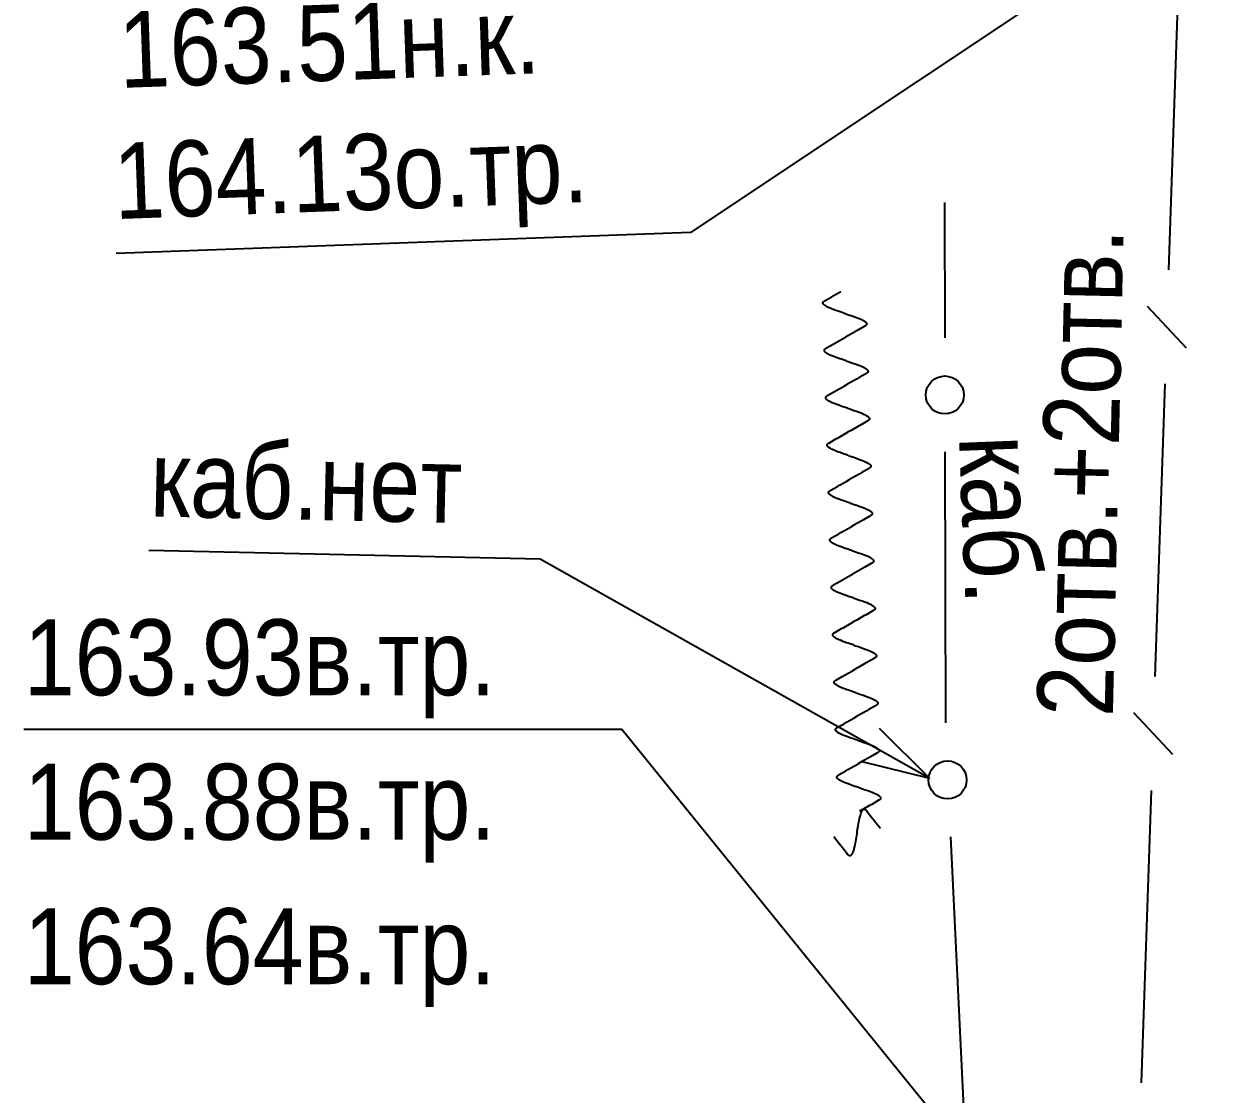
# Model space of a CAD drawing. Header units: metres. Extents: x -3947 to -3704, y 4976 to 6609.
# Drawn here: x -3873.02 to -3857.4, y 5692.98 to 5707.06 of the extents above; entities that cross this region are included whole.
import ezdxf
from ezdxf.enums import TextEntityAlignment as Align

# ---------------------------------------------------------------- set-up
doc = ezdxf.new("R2010")
doc.units = ezdxf.units.M
doc.header["$MEASUREMENT"] = 0
for name, color, linetype, lineweight in [('Кабели', 7, 'Continuous', 25), ('Кабель защиты', 7, 'Continuous', 25), ('Кабель связи', 7, 'Continuous', 25), ('Подземные коммуникации', 7, 'Continuous', 25), ('Теплосеть', 7, 'Continuous', 25)]:
    doc.layers.add(name, color=color, linetype=linetype, lineweight=lineweight)
doc.styles.add('Style-RUSSIAN_1251', font='RUSSIAN_1251.shx')

msp = doc.modelspace()

# ---------------------------------------------------------------- linework, layer by layer
at = {"layer": 'Кабели', "linetype": 'Continuous'}
for p, q in [((-3860.906, 5704.707), (-3860.902, 5702.925)), ((-3860.898, 5701.425), (-3860.89, 5697.86)), ((-3860.827, 5696.362), (-3860.653, 5692.802))]:
    msp.add_line(p, q, dxfattribs=at)
for centre in [(-3860.9, 5702.175), (-3860.864, 5697.111)]:
    msp.add_circle(centre, 0.25, dxfattribs=at)
at = {"layer": 'Кабель защиты', "linetype": 'Continuous', "flags": 128}
for points in [[(-3862.216, 5703.247), (-3862.23, 5703.252), (-3862.279, 5703.268), (-3862.301, 5703.276), (-3862.333, 5703.287), (-3862.369, 5703.3), (-3862.393, 5703.31), (-3862.417, 5703.319), (-3862.434, 5703.327), (-3862.451, 5703.335), (-3862.461, 5703.341), (-3862.469, 5703.346), (-3862.477, 5703.351), (-3862.48, 5703.353), (-3862.483, 5703.355), (-3862.488, 5703.359), (-3862.491, 5703.362), (-3862.493, 5703.364), (-3862.496, 5703.367), (-3862.498, 5703.369), (-3862.5, 5703.373), (-3862.501, 5703.375), (-3862.502, 5703.376), (-3862.502, 5703.378), (-3862.503, 5703.379), (-3862.503, 5703.381), (-3862.504, 5703.383), (-3862.504, 5703.385), (-3862.504, 5703.387), (-3862.504, 5703.387), (-3862.504, 5703.389), (-3862.503, 5703.39), (-3862.503, 5703.391), (-3862.503, 5703.392), (-3862.502, 5703.393), (-3862.502, 5703.395), (-3862.501, 5703.397), (-3862.5, 5703.398), (-3862.499, 5703.399), (-3862.498, 5703.4), (-3862.497, 5703.402), (-3862.496, 5703.403), (-3862.495, 5703.404), (-3862.492, 5703.406), (-3862.491, 5703.407), (-3862.488, 5703.41), (-3862.484, 5703.412), (-3862.48, 5703.414), (-3862.473, 5703.419), (-3862.387, 5703.468), (-3862.358, 5703.484), (-3862.267, 5703.536)], [(-3862.216, 5703.247), (-3862.201, 5703.243), (-3862.153, 5703.226), (-3862.131, 5703.219), (-3862.099, 5703.208), (-3862.063, 5703.195), (-3862.039, 5703.185), (-3862.015, 5703.176), (-3861.998, 5703.168), (-3861.981, 5703.159), (-3861.971, 5703.154), (-3861.962, 5703.149), (-3861.955, 5703.144), (-3861.952, 5703.142), (-3861.949, 5703.14), (-3861.944, 5703.136), (-3861.941, 5703.133), (-3861.939, 5703.13), (-3861.936, 5703.128), (-3861.934, 5703.125), (-3861.932, 5703.122), (-3861.931, 5703.12), (-3861.93, 5703.118), (-3861.929, 5703.117), (-3861.929, 5703.115), (-3861.929, 5703.114), (-3861.928, 5703.112), (-3861.928, 5703.11), (-3861.928, 5703.108), (-3861.928, 5703.107), (-3861.928, 5703.106), (-3861.928, 5703.105), (-3861.929, 5703.104), (-3861.929, 5703.103), (-3861.93, 5703.101), (-3861.93, 5703.1), (-3861.931, 5703.098), (-3861.932, 5703.097), (-3861.933, 5703.096), (-3861.934, 5703.095), (-3861.935, 5703.093), (-3861.936, 5703.092), (-3861.937, 5703.091), (-3861.939, 5703.089), (-3861.941, 5703.087), (-3861.944, 5703.085), (-3861.948, 5703.083), (-3861.951, 5703.08), (-3861.959, 5703.076), (-3862.045, 5703.027), (-3862.074, 5703.011), (-3862.169, 5702.957), (-3862.207, 5702.936)], [(-3862.198, 5702.624), (-3862.212, 5702.628), (-3862.261, 5702.645), (-3862.282, 5702.652), (-3862.315, 5702.663), (-3862.351, 5702.677), (-3862.375, 5702.686), (-3862.398, 5702.696), (-3862.415, 5702.703), (-3862.432, 5702.712), (-3862.443, 5702.717), (-3862.451, 5702.722), (-3862.458, 5702.727), (-3862.461, 5702.729), (-3862.464, 5702.731), (-3862.47, 5702.735), (-3862.473, 5702.738), (-3862.475, 5702.741), (-3862.477, 5702.743), (-3862.479, 5702.746), (-3862.481, 5702.749), (-3862.483, 5702.751), (-3862.483, 5702.753), (-3862.484, 5702.754), (-3862.485, 5702.756), (-3862.485, 5702.757), (-3862.485, 5702.759), (-3862.485, 5702.761), (-3862.485, 5702.763), (-3862.485, 5702.764), (-3862.485, 5702.765), (-3862.485, 5702.766), (-3862.485, 5702.767), (-3862.484, 5702.768), (-3862.484, 5702.77), (-3862.483, 5702.771), (-3862.482, 5702.773), (-3862.481, 5702.774), (-3862.481, 5702.775), (-3862.48, 5702.777), (-3862.479, 5702.778), (-3862.478, 5702.779), (-3862.477, 5702.78), (-3862.474, 5702.782), (-3862.472, 5702.784), (-3862.47, 5702.786), (-3862.466, 5702.788), (-3862.462, 5702.791), (-3862.455, 5702.795), (-3862.369, 5702.844), (-3862.34, 5702.86), (-3862.244, 5702.914), (-3862.207, 5702.936)], [(-3862.198, 5702.624), (-3862.183, 5702.619), (-3862.135, 5702.603), (-3862.113, 5702.595), (-3862.08, 5702.584), (-3862.045, 5702.571), (-3862.02, 5702.561), (-3861.997, 5702.552), (-3861.98, 5702.544), (-3861.963, 5702.536), (-3861.953, 5702.53), (-3861.944, 5702.525), (-3861.937, 5702.52), (-3861.934, 5702.518), (-3861.931, 5702.516), (-3861.926, 5702.512), (-3861.923, 5702.509), (-3861.92, 5702.507), (-3861.918, 5702.504), (-3861.916, 5702.502), (-3861.914, 5702.498), (-3861.912, 5702.496), (-3861.912, 5702.495), (-3861.911, 5702.493), (-3861.911, 5702.492), (-3861.91, 5702.49), (-3861.91, 5702.488), (-3861.91, 5702.486), (-3861.91, 5702.484), (-3861.91, 5702.484), (-3861.91, 5702.482), (-3861.91, 5702.481), (-3861.91, 5702.48), (-3861.911, 5702.479), (-3861.911, 5702.478), (-3861.912, 5702.476), (-3861.913, 5702.474), (-3861.914, 5702.473), (-3861.914, 5702.472), (-3861.915, 5702.471), (-3861.917, 5702.469), (-3861.918, 5702.468), (-3861.919, 5702.467), (-3861.921, 5702.465), (-3861.923, 5702.464), (-3861.926, 5702.461), (-3861.929, 5702.459), (-3861.933, 5702.457), (-3861.94, 5702.453), (-3862.026, 5702.403), (-3862.055, 5702.387), (-3862.151, 5702.333), (-3862.188, 5702.312)], [(-3862.179, 5702), (-3862.194, 5702.005), (-3862.242, 5702.021), (-3862.264, 5702.028), (-3862.296, 5702.04), (-3862.332, 5702.053), (-3862.357, 5702.062), (-3862.38, 5702.072), (-3862.397, 5702.079), (-3862.414, 5702.088), (-3862.424, 5702.093), (-3862.433, 5702.098), (-3862.44, 5702.103), (-3862.443, 5702.105), (-3862.446, 5702.108), (-3862.451, 5702.112), (-3862.454, 5702.115), (-3862.457, 5702.117), (-3862.459, 5702.119), (-3862.461, 5702.122), (-3862.463, 5702.125), (-3862.464, 5702.127), (-3862.465, 5702.129), (-3862.466, 5702.13), (-3862.466, 5702.132), (-3862.467, 5702.133), (-3862.467, 5702.135), (-3862.467, 5702.137), (-3862.467, 5702.139), (-3862.467, 5702.14), (-3862.467, 5702.141), (-3862.467, 5702.142), (-3862.466, 5702.143), (-3862.466, 5702.145), (-3862.466, 5702.146), (-3862.465, 5702.147), (-3862.464, 5702.149), (-3862.463, 5702.151), (-3862.462, 5702.152), (-3862.461, 5702.153), (-3862.46, 5702.154), (-3862.459, 5702.155), (-3862.458, 5702.156), (-3862.456, 5702.159), (-3862.454, 5702.16), (-3862.451, 5702.162), (-3862.447, 5702.165), (-3862.444, 5702.167), (-3862.437, 5702.171), (-3862.35, 5702.221), (-3862.321, 5702.237), (-3862.226, 5702.291), (-3862.188, 5702.312)], [(-3862.179, 5702), (-3862.165, 5701.995), (-3862.116, 5701.979), (-3862.095, 5701.972), (-3862.062, 5701.96), (-3862.026, 5701.947), (-3862.002, 5701.938), (-3861.978, 5701.928), (-3861.961, 5701.92), (-3861.944, 5701.912), (-3861.934, 5701.906), (-3861.926, 5701.901), (-3861.918, 5701.897), (-3861.915, 5701.895), (-3861.912, 5701.892), (-3861.907, 5701.888), (-3861.904, 5701.885), (-3861.902, 5701.883), (-3861.9, 5701.88), (-3861.897, 5701.878), (-3861.895, 5701.875), (-3861.894, 5701.872), (-3861.893, 5701.871), (-3861.893, 5701.869), (-3861.892, 5701.868), (-3861.892, 5701.867), (-3861.891, 5701.865), (-3861.891, 5701.863), (-3861.891, 5701.861), (-3861.891, 5701.86), (-3861.891, 5701.859), (-3861.892, 5701.858), (-3861.892, 5701.857), (-3861.892, 5701.855), (-3861.893, 5701.854), (-3861.894, 5701.852), (-3861.895, 5701.851), (-3861.895, 5701.849), (-3861.896, 5701.848), (-3861.897, 5701.847), (-3861.898, 5701.846), (-3861.899, 5701.845), (-3861.9, 5701.844), (-3861.903, 5701.841), (-3861.904, 5701.84), (-3861.907, 5701.838), (-3861.911, 5701.835), (-3861.915, 5701.833), (-3861.922, 5701.829), (-3862.008, 5701.779), (-3862.037, 5701.763), (-3862.133, 5701.709), (-3862.17, 5701.688)], [(-3862.161, 5701.376), (-3862.175, 5701.381), (-3862.224, 5701.397), (-3862.245, 5701.405), (-3862.278, 5701.416), (-3862.314, 5701.429), (-3862.338, 5701.438), (-3862.362, 5701.448), (-3862.379, 5701.456), (-3862.396, 5701.464), (-3862.406, 5701.47), (-3862.414, 5701.475), (-3862.422, 5701.48), (-3862.425, 5701.482), (-3862.428, 5701.484), (-3862.433, 5701.488), (-3862.436, 5701.491), (-3862.438, 5701.493), (-3862.44, 5701.496), (-3862.443, 5701.498), (-3862.445, 5701.502), (-3862.446, 5701.504), (-3862.447, 5701.505), (-3862.447, 5701.507), (-3862.448, 5701.508), (-3862.448, 5701.51), (-3862.449, 5701.512), (-3862.449, 5701.513), (-3862.449, 5701.515), (-3862.449, 5701.516), (-3862.449, 5701.517), (-3862.448, 5701.518), (-3862.448, 5701.52), (-3862.448, 5701.521), (-3862.447, 5701.522), (-3862.446, 5701.524), (-3862.445, 5701.526), (-3862.445, 5701.527), (-3862.444, 5701.528), (-3862.443, 5701.529), (-3862.442, 5701.53), (-3862.441, 5701.532), (-3862.44, 5701.533), (-3862.437, 5701.535), (-3862.436, 5701.536), (-3862.433, 5701.538), (-3862.429, 5701.541), (-3862.425, 5701.543), (-3862.418, 5701.547), (-3862.332, 5701.597), (-3862.303, 5701.613), (-3862.207, 5701.667), (-3862.17, 5701.688)], [(-3862.161, 5701.376), (-3862.146, 5701.371), (-3862.098, 5701.355), (-3862.076, 5701.348), (-3862.044, 5701.336), (-3862.008, 5701.323), (-3861.983, 5701.314), (-3861.96, 5701.304), (-3861.943, 5701.297), (-3861.926, 5701.288), (-3861.916, 5701.283), (-3861.907, 5701.278), (-3861.9, 5701.273), (-3861.897, 5701.271), (-3861.894, 5701.269), (-3861.889, 5701.264), (-3861.886, 5701.262), (-3861.883, 5701.259), (-3861.881, 5701.257), (-3861.879, 5701.254), (-3861.877, 5701.251), (-3861.876, 5701.249), (-3861.875, 5701.247), (-3861.874, 5701.246), (-3861.874, 5701.244), (-3861.873, 5701.243), (-3861.873, 5701.241), (-3861.873, 5701.239), (-3861.873, 5701.237), (-3861.873, 5701.236), (-3861.873, 5701.235), (-3861.873, 5701.234), (-3861.874, 5701.233), (-3861.874, 5701.232), (-3861.874, 5701.23), (-3861.875, 5701.229), (-3861.876, 5701.227), (-3861.877, 5701.225), (-3861.878, 5701.225), (-3861.879, 5701.223), (-3861.88, 5701.222), (-3861.881, 5701.221), (-3861.882, 5701.22), (-3861.884, 5701.218), (-3861.886, 5701.216), (-3861.889, 5701.214), (-3861.893, 5701.211), (-3861.896, 5701.209), (-3861.903, 5701.205), (-3861.99, 5701.156), (-3862.019, 5701.139), (-3862.114, 5701.085), (-3862.152, 5701.064)], [(-3862.142, 5700.752), (-3862.157, 5700.757), (-3862.205, 5700.774), (-3862.227, 5700.781), (-3862.26, 5700.792), (-3862.296, 5700.805), (-3862.32, 5700.815), (-3862.343, 5700.824), (-3862.36, 5700.832), (-3862.377, 5700.84), (-3862.387, 5700.846), (-3862.396, 5700.851), (-3862.403, 5700.856), (-3862.406, 5700.858), (-3862.409, 5700.86), (-3862.414, 5700.864), (-3862.418, 5700.867), (-3862.42, 5700.869), (-3862.422, 5700.872), (-3862.424, 5700.875), (-3862.426, 5700.878), (-3862.428, 5700.88), (-3862.428, 5700.881), (-3862.429, 5700.883), (-3862.429, 5700.885), (-3862.43, 5700.886), (-3862.43, 5700.888), (-3862.43, 5700.89), (-3862.43, 5700.892), (-3862.43, 5700.892), (-3862.43, 5700.894), (-3862.43, 5700.895), (-3862.43, 5700.896), (-3862.429, 5700.897), (-3862.429, 5700.899), (-3862.428, 5700.9), (-3862.427, 5700.902), (-3862.426, 5700.903), (-3862.426, 5700.904), (-3862.425, 5700.905), (-3862.424, 5700.907), (-3862.422, 5700.908), (-3862.421, 5700.909), (-3862.419, 5700.911), (-3862.417, 5700.913), (-3862.414, 5700.915), (-3862.411, 5700.917), (-3862.407, 5700.92), (-3862.4, 5700.924), (-3862.314, 5700.973), (-3862.285, 5700.989), (-3862.189, 5701.043), (-3862.152, 5701.064)], [(-3862.142, 5700.752), (-3862.128, 5700.748), (-3862.079, 5700.731), (-3862.058, 5700.724), (-3862.025, 5700.713), (-3861.989, 5700.7), (-3861.965, 5700.69), (-3861.942, 5700.681), (-3861.925, 5700.673), (-3861.908, 5700.665), (-3861.897, 5700.659), (-3861.889, 5700.654), (-3861.882, 5700.649), (-3861.879, 5700.647), (-3861.876, 5700.645), (-3861.87, 5700.641), (-3861.867, 5700.638), (-3861.865, 5700.636), (-3861.863, 5700.633), (-3861.861, 5700.63), (-3861.859, 5700.627), (-3861.857, 5700.625), (-3861.857, 5700.624), (-3861.856, 5700.622), (-3861.856, 5700.62), (-3861.855, 5700.619), (-3861.855, 5700.617), (-3861.855, 5700.615), (-3861.855, 5700.613), (-3861.855, 5700.612), (-3861.855, 5700.611), (-3861.855, 5700.61), (-3861.855, 5700.609), (-3861.856, 5700.608), (-3861.856, 5700.606), (-3861.857, 5700.605), (-3861.858, 5700.603), (-3861.859, 5700.602), (-3861.859, 5700.601), (-3861.86, 5700.6), (-3861.861, 5700.598), (-3861.862, 5700.597), (-3861.863, 5700.596), (-3861.866, 5700.594), (-3861.868, 5700.592), (-3861.87, 5700.59), (-3861.874, 5700.588), (-3861.878, 5700.585), (-3861.885, 5700.581), (-3861.971, 5700.532), (-3862, 5700.516), (-3862.096, 5700.462), (-3862.133, 5700.441)], [(-3862.124, 5700.129), (-3862.139, 5700.134), (-3862.187, 5700.15), (-3862.209, 5700.157), (-3862.241, 5700.168), (-3862.277, 5700.182), (-3862.301, 5700.191), (-3862.325, 5700.201), (-3862.342, 5700.208), (-3862.359, 5700.217), (-3862.369, 5700.222), (-3862.378, 5700.227), (-3862.385, 5700.232), (-3862.388, 5700.234), (-3862.391, 5700.236), (-3862.396, 5700.241), (-3862.399, 5700.243), (-3862.401, 5700.246), (-3862.404, 5700.248), (-3862.406, 5700.251), (-3862.408, 5700.254), (-3862.409, 5700.256), (-3862.41, 5700.258), (-3862.411, 5700.259), (-3862.411, 5700.261), (-3862.411, 5700.262), (-3862.412, 5700.264), (-3862.412, 5700.266), (-3862.412, 5700.268), (-3862.412, 5700.269), (-3862.412, 5700.27), (-3862.412, 5700.271), (-3862.411, 5700.272), (-3862.411, 5700.273), (-3862.41, 5700.275), (-3862.41, 5700.276), (-3862.409, 5700.278), (-3862.408, 5700.279), (-3862.407, 5700.28), (-3862.406, 5700.282), (-3862.405, 5700.283), (-3862.404, 5700.284), (-3862.403, 5700.285), (-3862.401, 5700.287), (-3862.399, 5700.289), (-3862.396, 5700.291), (-3862.392, 5700.294), (-3862.389, 5700.296), (-3862.382, 5700.3), (-3862.295, 5700.349), (-3862.266, 5700.366), (-3862.171, 5700.42), (-3862.133, 5700.441)], [(-3862.124, 5700.129), (-3862.11, 5700.124), (-3862.061, 5700.108), (-3862.039, 5700.1), (-3862.007, 5700.089), (-3861.971, 5700.076), (-3861.947, 5700.067), (-3861.923, 5700.057), (-3861.906, 5700.049), (-3861.889, 5700.041), (-3861.879, 5700.035), (-3861.871, 5700.03), (-3861.863, 5700.025), (-3861.86, 5700.023), (-3861.857, 5700.021), (-3861.852, 5700.017), (-3861.849, 5700.014), (-3861.847, 5700.012), (-3861.844, 5700.009), (-3861.842, 5700.007), (-3861.84, 5700.003), (-3861.839, 5700.001), (-3861.838, 5700), (-3861.838, 5699.998), (-3861.837, 5699.997), (-3861.837, 5699.995), (-3861.836, 5699.993), (-3861.836, 5699.992), (-3861.836, 5699.99), (-3861.836, 5699.989), (-3861.836, 5699.988), (-3861.837, 5699.987), (-3861.837, 5699.985), (-3861.837, 5699.984), (-3861.838, 5699.983), (-3861.838, 5699.981), (-3861.84, 5699.979), (-3861.84, 5699.978), (-3861.841, 5699.977), (-3861.842, 5699.976), (-3861.843, 5699.975), (-3861.844, 5699.973), (-3861.845, 5699.972), (-3861.848, 5699.97), (-3861.849, 5699.969), (-3861.852, 5699.967), (-3861.856, 5699.964), (-3861.86, 5699.962), (-3861.867, 5699.958), (-3861.953, 5699.908), (-3861.982, 5699.892), (-3862.077, 5699.838), (-3862.115, 5699.817)], [(-3862.106, 5699.505), (-3862.12, 5699.51), (-3862.169, 5699.526), (-3862.19, 5699.533), (-3862.223, 5699.545), (-3862.259, 5699.558), (-3862.283, 5699.567), (-3862.307, 5699.577), (-3862.323, 5699.585), (-3862.34, 5699.593), (-3862.351, 5699.599), (-3862.359, 5699.604), (-3862.367, 5699.608), (-3862.37, 5699.61), (-3862.373, 5699.613), (-3862.378, 5699.617), (-3862.381, 5699.62), (-3862.383, 5699.622), (-3862.385, 5699.625), (-3862.387, 5699.627), (-3862.39, 5699.63), (-3862.391, 5699.633), (-3862.392, 5699.634), (-3862.392, 5699.635), (-3862.393, 5699.637), (-3862.393, 5699.638), (-3862.393, 5699.64), (-3862.394, 5699.642), (-3862.394, 5699.644), (-3862.394, 5699.645), (-3862.393, 5699.646), (-3862.393, 5699.647), (-3862.393, 5699.648), (-3862.393, 5699.65), (-3862.392, 5699.651), (-3862.391, 5699.653), (-3862.39, 5699.654), (-3862.39, 5699.656), (-3862.389, 5699.657), (-3862.388, 5699.658), (-3862.387, 5699.659), (-3862.386, 5699.66), (-3862.385, 5699.661), (-3862.382, 5699.664), (-3862.381, 5699.665), (-3862.378, 5699.667), (-3862.374, 5699.67), (-3862.37, 5699.672), (-3862.363, 5699.676), (-3862.277, 5699.726), (-3862.248, 5699.742), (-3862.152, 5699.796), (-3862.115, 5699.817)], [(-3862.106, 5699.505), (-3862.091, 5699.5), (-3862.043, 5699.484), (-3862.021, 5699.477), (-3861.989, 5699.465), (-3861.953, 5699.452), (-3861.928, 5699.443), (-3861.905, 5699.433), (-3861.888, 5699.426), (-3861.871, 5699.417), (-3861.861, 5699.412), (-3861.852, 5699.407), (-3861.845, 5699.402), (-3861.842, 5699.4), (-3861.839, 5699.397), (-3861.834, 5699.393), (-3861.831, 5699.39), (-3861.828, 5699.388), (-3861.826, 5699.386), (-3861.824, 5699.383), (-3861.822, 5699.38), (-3861.821, 5699.378), (-3861.82, 5699.376), (-3861.819, 5699.375), (-3861.819, 5699.373), (-3861.818, 5699.372), (-3861.818, 5699.37), (-3861.818, 5699.368), (-3861.818, 5699.366), (-3861.818, 5699.365), (-3861.818, 5699.364), (-3861.818, 5699.363), (-3861.819, 5699.362), (-3861.819, 5699.36), (-3861.819, 5699.359), (-3861.82, 5699.357), (-3861.821, 5699.356), (-3861.822, 5699.354), (-3861.823, 5699.353), (-3861.824, 5699.352), (-3861.825, 5699.351), (-3861.826, 5699.35), (-3861.827, 5699.349), (-3861.829, 5699.346), (-3861.831, 5699.345), (-3861.834, 5699.343), (-3861.838, 5699.34), (-3861.841, 5699.338), (-3861.848, 5699.334), (-3861.935, 5699.284), (-3861.964, 5699.268), (-3862.059, 5699.214), (-3862.097, 5699.193)], [(-3862.087, 5698.881), (-3862.102, 5698.886), (-3862.15, 5698.902), (-3862.172, 5698.91), (-3862.205, 5698.921), (-3862.24, 5698.934), (-3862.265, 5698.944), (-3862.288, 5698.953), (-3862.305, 5698.961), (-3862.322, 5698.969), (-3862.332, 5698.975), (-3862.341, 5698.98), (-3862.348, 5698.985), (-3862.351, 5698.987), (-3862.354, 5698.989), (-3862.359, 5698.993), (-3862.362, 5698.996), (-3862.365, 5698.998), (-3862.367, 5699.001), (-3862.369, 5699.003), (-3862.371, 5699.007), (-3862.372, 5699.009), (-3862.373, 5699.01), (-3862.374, 5699.012), (-3862.374, 5699.013), (-3862.375, 5699.015), (-3862.375, 5699.017), (-3862.375, 5699.019), (-3862.375, 5699.021), (-3862.375, 5699.021), (-3862.375, 5699.022), (-3862.375, 5699.024), (-3862.375, 5699.025), (-3862.374, 5699.026), (-3862.374, 5699.027), (-3862.373, 5699.029), (-3862.372, 5699.031), (-3862.371, 5699.032), (-3862.37, 5699.033), (-3862.37, 5699.034), (-3862.368, 5699.036), (-3862.367, 5699.037), (-3862.366, 5699.038), (-3862.364, 5699.04), (-3862.362, 5699.041), (-3862.359, 5699.044), (-3862.356, 5699.046), (-3862.352, 5699.048), (-3862.345, 5699.052), (-3862.258, 5699.102), (-3862.23, 5699.118), (-3862.134, 5699.172), (-3862.097, 5699.193)], [(-3862.087, 5698.881), (-3862.073, 5698.876), (-3862.024, 5698.86), (-3862.003, 5698.853), (-3861.97, 5698.842), (-3861.934, 5698.828), (-3861.91, 5698.819), (-3861.887, 5698.809), (-3861.87, 5698.802), (-3861.853, 5698.793), (-3861.842, 5698.788), (-3861.834, 5698.783), (-3861.827, 5698.778), (-3861.824, 5698.776), (-3861.821, 5698.774), (-3861.815, 5698.769), (-3861.812, 5698.767), (-3861.81, 5698.764), (-3861.808, 5698.762), (-3861.806, 5698.759), (-3861.803, 5698.756), (-3861.802, 5698.754), (-3861.802, 5698.752), (-3861.801, 5698.751), (-3861.8, 5698.749), (-3861.8, 5698.748), (-3861.8, 5698.746), (-3861.799, 5698.744), (-3861.799, 5698.742), (-3861.8, 5698.741), (-3861.8, 5698.74), (-3861.8, 5698.739), (-3861.8, 5698.738), (-3861.801, 5698.737), (-3861.801, 5698.735), (-3861.802, 5698.734), (-3861.803, 5698.732), (-3861.804, 5698.731), (-3861.804, 5698.73), (-3861.805, 5698.728), (-3861.806, 5698.727), (-3861.807, 5698.726), (-3861.808, 5698.725), (-3861.811, 5698.723), (-3861.813, 5698.721), (-3861.815, 5698.719), (-3861.819, 5698.716), (-3861.823, 5698.714), (-3861.83, 5698.71), (-3861.916, 5698.661), (-3861.945, 5698.645), (-3862.041, 5698.591), (-3862.078, 5698.569)], [(-3862.069, 5698.258), (-3862.083, 5698.262), (-3862.132, 5698.279), (-3862.154, 5698.286), (-3862.186, 5698.297), (-3862.222, 5698.31), (-3862.246, 5698.32), (-3862.27, 5698.329), (-3862.287, 5698.337), (-3862.304, 5698.346), (-3862.314, 5698.351), (-3862.322, 5698.356), (-3862.33, 5698.361), (-3862.333, 5698.363), (-3862.336, 5698.365), (-3862.341, 5698.369), (-3862.344, 5698.372), (-3862.346, 5698.375), (-3862.349, 5698.377), (-3862.351, 5698.38), (-3862.353, 5698.383), (-3862.354, 5698.385), (-3862.355, 5698.387), (-3862.355, 5698.388), (-3862.356, 5698.39), (-3862.356, 5698.391), (-3862.357, 5698.393), (-3862.357, 5698.395), (-3862.357, 5698.397), (-3862.357, 5698.398), (-3862.357, 5698.399), (-3862.357, 5698.4), (-3862.356, 5698.401), (-3862.356, 5698.402), (-3862.355, 5698.404), (-3862.355, 5698.405), (-3862.354, 5698.407), (-3862.353, 5698.408), (-3862.352, 5698.409), (-3862.351, 5698.41), (-3862.35, 5698.412), (-3862.349, 5698.413), (-3862.348, 5698.414), (-3862.346, 5698.416), (-3862.344, 5698.418), (-3862.341, 5698.42), (-3862.337, 5698.422), (-3862.334, 5698.425), (-3862.326, 5698.429), (-3862.24, 5698.478), (-3862.211, 5698.494), (-3862.116, 5698.548), (-3862.078, 5698.569)], [(-3862.069, 5698.258), (-3862.055, 5698.253), (-3862.006, 5698.237), (-3861.984, 5698.229), (-3861.952, 5698.218), (-3861.916, 5698.205), (-3861.892, 5698.195), (-3861.868, 5698.186), (-3861.851, 5698.178), (-3861.834, 5698.17), (-3861.824, 5698.164), (-3861.816, 5698.159), (-3861.808, 5698.154), (-3861.805, 5698.152), (-3861.802, 5698.15), (-3861.797, 5698.146), (-3861.794, 5698.143), (-3861.792, 5698.141), (-3861.789, 5698.138), (-3861.787, 5698.135), (-3861.785, 5698.132), (-3861.784, 5698.13), (-3861.783, 5698.129), (-3861.783, 5698.127), (-3861.782, 5698.126), (-3861.782, 5698.124), (-3861.781, 5698.122), (-3861.781, 5698.12), (-3861.781, 5698.118), (-3861.781, 5698.118), (-3861.781, 5698.116), (-3861.782, 5698.115), (-3861.782, 5698.114), (-3861.782, 5698.113), (-3861.783, 5698.112), (-3861.783, 5698.11), (-3861.784, 5698.108), (-3861.785, 5698.107), (-3861.786, 5698.106), (-3861.787, 5698.105), (-3861.788, 5698.103), (-3861.789, 5698.102), (-3861.79, 5698.101), (-3861.792, 5698.099), (-3861.794, 5698.098), (-3861.797, 5698.095), (-3861.801, 5698.093), (-3861.804, 5698.091), (-3861.812, 5698.086), (-3861.898, 5698.037), (-3861.927, 5698.021), (-3862.022, 5697.967), (-3862.06, 5697.946)], [(-3862.051, 5697.634), (-3862.065, 5697.639), (-3862.114, 5697.655), (-3862.135, 5697.662), (-3862.168, 5697.674), (-3862.204, 5697.687), (-3862.228, 5697.696), (-3862.251, 5697.706), (-3862.268, 5697.713), (-3862.285, 5697.722), (-3862.296, 5697.727), (-3862.304, 5697.732), (-3862.311, 5697.737), (-3862.314, 5697.739), (-3862.317, 5697.742), (-3862.323, 5697.746), (-3862.326, 5697.749), (-3862.328, 5697.751), (-3862.33, 5697.753), (-3862.332, 5697.756), (-3862.335, 5697.759), (-3862.336, 5697.761), (-3862.336, 5697.763), (-3862.337, 5697.764), (-3862.338, 5697.766), (-3862.338, 5697.767), (-3862.338, 5697.769), (-3862.339, 5697.771), (-3862.339, 5697.773), (-3862.339, 5697.774), (-3862.338, 5697.775), (-3862.338, 5697.776), (-3862.338, 5697.777), (-3862.337, 5697.778), (-3862.337, 5697.78), (-3862.336, 5697.781), (-3862.335, 5697.783), (-3862.334, 5697.785), (-3862.334, 5697.785), (-3862.333, 5697.787), (-3862.332, 5697.788), (-3862.331, 5697.789), (-3862.33, 5697.79), (-3862.327, 5697.792), (-3862.325, 5697.794), (-3862.323, 5697.796), (-3862.319, 5697.799), (-3862.315, 5697.801), (-3862.308, 5697.805), (-3862.222, 5697.855), (-3862.193, 5697.871), (-3862.097, 5697.925), (-3862.06, 5697.946)], [(-3862.051, 5697.634), (-3862.036, 5697.629), (-3861.988, 5697.613), (-3861.966, 5697.605), (-3861.933, 5697.594), (-3861.898, 5697.581), (-3861.873, 5697.572), (-3861.85, 5697.562), (-3861.833, 5697.554), (-3861.816, 5697.546), (-3861.806, 5697.54), (-3861.797, 5697.535), (-3861.79, 5697.531), (-3861.787, 5697.528), (-3861.784, 5697.526), (-3861.779, 5697.522), (-3861.776, 5697.519), (-3861.773, 5697.517), (-3861.771, 5697.514), (-3861.769, 5697.512), (-3861.767, 5697.509), (-3861.766, 5697.506), (-3861.765, 5697.505), (-3861.764, 5697.503), (-3861.764, 5697.502), (-3861.763, 5697.5), (-3861.763, 5697.498), (-3861.763, 5697.497), (-3861.763, 5697.495), (-3861.763, 5697.494), (-3861.763, 5697.493), (-3861.763, 5697.492), (-3861.763, 5697.49), (-3861.764, 5697.489), (-3861.764, 5697.488), (-3861.765, 5697.486), (-3861.766, 5697.484), (-3861.767, 5697.483), (-3861.768, 5697.482), (-3861.768, 5697.481), (-3861.77, 5697.48), (-3861.771, 5697.478), (-3861.772, 5697.477), (-3861.774, 5697.475), (-3861.776, 5697.474), (-3861.779, 5697.472), (-3861.783, 5697.469), (-3861.786, 5697.467), (-3861.793, 5697.463), (-3861.88, 5697.413), (-3861.908, 5697.397), (-3862.004, 5697.343), (-3862.041, 5697.322)], [(-3862.032, 5697.01), (-3862.047, 5697.015), (-3862.095, 5697.031), (-3862.117, 5697.039), (-3862.149, 5697.05), (-3862.185, 5697.063), (-3862.21, 5697.072), (-3862.233, 5697.082), (-3862.25, 5697.09), (-3862.267, 5697.098), (-3862.277, 5697.104), (-3862.286, 5697.109), (-3862.293, 5697.113), (-3862.296, 5697.116), (-3862.299, 5697.118), (-3862.304, 5697.122), (-3862.307, 5697.125), (-3862.31, 5697.127), (-3862.312, 5697.13), (-3862.314, 5697.132), (-3862.316, 5697.135), (-3862.317, 5697.138), (-3862.318, 5697.139), (-3862.319, 5697.141), (-3862.319, 5697.142), (-3862.32, 5697.143), (-3862.32, 5697.146), (-3862.32, 5697.147), (-3862.32, 5697.149), (-3862.32, 5697.15), (-3862.32, 5697.151), (-3862.32, 5697.152), (-3862.32, 5697.153), (-3862.319, 5697.155), (-3862.319, 5697.156), (-3862.318, 5697.158), (-3862.317, 5697.16), (-3862.316, 5697.161), (-3862.315, 5697.162), (-3862.314, 5697.163), (-3862.313, 5697.164), (-3862.312, 5697.165), (-3862.311, 5697.166), (-3862.309, 5697.169), (-3862.307, 5697.17), (-3862.304, 5697.172), (-3862.3, 5697.175), (-3862.297, 5697.177), (-3862.29, 5697.181), (-3862.203, 5697.231), (-3862.175, 5697.247), (-3862.079, 5697.301), (-3862.041, 5697.322)], [(-3862.032, 5697.01), (-3862.018, 5697.005), (-3861.969, 5696.989), (-3861.948, 5696.982), (-3861.915, 5696.97), (-3861.879, 5696.957), (-3861.855, 5696.948), (-3861.831, 5696.938), (-3861.815, 5696.931), (-3861.798, 5696.922), (-3861.787, 5696.917), (-3861.779, 5696.912), (-3861.772, 5696.907), (-3861.768, 5696.905), (-3861.765, 5696.902), (-3861.76, 5696.898), (-3861.757, 5696.895), (-3861.755, 5696.893), (-3861.753, 5696.891), (-3861.751, 5696.888), (-3861.748, 5696.885), (-3861.747, 5696.883), (-3861.746, 5696.881), (-3861.746, 5696.88), (-3861.745, 5696.878), (-3861.745, 5696.877), (-3861.745, 5696.875), (-3861.744, 5696.873), (-3861.744, 5696.871), (-3861.744, 5696.87), (-3861.745, 5696.869), (-3861.745, 5696.868), (-3861.745, 5696.867), (-3861.745, 5696.866), (-3861.746, 5696.864), (-3861.747, 5696.863), (-3861.748, 5696.861), (-3861.748, 5696.859), (-3861.749, 5696.858), (-3861.75, 5696.857), (-3861.751, 5696.856), (-3861.752, 5696.855), (-3861.753, 5696.854), (-3861.756, 5696.852), (-3861.757, 5696.85), (-3861.76, 5696.848), (-3861.764, 5696.845), (-3861.768, 5696.843), (-3861.775, 5696.839), (-3861.861, 5696.789), (-3861.89, 5696.773), (-3861.986, 5696.719), (-3862.023, 5696.698)], [(-3862.055, 5696.42), (-3862.052, 5696.435), (-3862.044, 5696.485), (-3862.04, 5696.508), (-3862.034, 5696.542), (-3862.027, 5696.579), (-3862.021, 5696.604), (-3862.015, 5696.629), (-3862.011, 5696.647), (-3862.005, 5696.665), (-3862.001, 5696.676), (-3861.997, 5696.685), (-3861.994, 5696.693), (-3861.992, 5696.697), (-3861.99, 5696.7), (-3861.987, 5696.706), (-3861.985, 5696.709), (-3861.983, 5696.712), (-3861.981, 5696.714), (-3861.978, 5696.717), (-3861.976, 5696.72), (-3861.974, 5696.721), (-3861.972, 5696.722), (-3861.971, 5696.723), (-3861.969, 5696.724), (-3861.968, 5696.724), (-3861.966, 5696.725), (-3861.964, 5696.725), (-3861.963, 5696.726), (-3861.962, 5696.726), (-3861.961, 5696.726), (-3861.959, 5696.726), (-3861.958, 5696.726), (-3861.957, 5696.726), (-3861.956, 5696.725), (-3861.954, 5696.725), (-3861.952, 5696.724), (-3861.951, 5696.723), (-3861.949, 5696.723), (-3861.948, 5696.722), (-3861.947, 5696.721), (-3861.945, 5696.72), (-3861.944, 5696.72), (-3861.942, 5696.718), (-3861.94, 5696.716), (-3861.937, 5696.714), (-3861.934, 5696.71), (-3861.931, 5696.707), (-3861.926, 5696.701), (-3861.864, 5696.623), (-3861.843, 5696.597), (-3861.775, 5696.511), (-3861.748, 5696.477)], [(-3862.055, 5696.42), (-3862.057, 5696.405), (-3862.066, 5696.354), (-3862.07, 5696.332), (-3862.076, 5696.298), (-3862.083, 5696.26), (-3862.089, 5696.235), (-3862.095, 5696.21), (-3862.099, 5696.192), (-3862.105, 5696.174), (-3862.109, 5696.163), (-3862.113, 5696.154), (-3862.116, 5696.146), (-3862.118, 5696.143), (-3862.12, 5696.139), (-3862.123, 5696.133), (-3862.125, 5696.13), (-3862.127, 5696.127), (-3862.129, 5696.125), (-3862.131, 5696.122), (-3862.134, 5696.12), (-3862.136, 5696.118), (-3862.138, 5696.117), (-3862.139, 5696.116), (-3862.14, 5696.115), (-3862.142, 5696.115), (-3862.144, 5696.114), (-3862.145, 5696.114), (-3862.147, 5696.113), (-3862.148, 5696.113), (-3862.149, 5696.113), (-3862.15, 5696.113), (-3862.152, 5696.113), (-3862.153, 5696.114), (-3862.154, 5696.114), (-3862.156, 5696.114), (-3862.158, 5696.115), (-3862.159, 5696.116), (-3862.16, 5696.116), (-3862.162, 5696.117), (-3862.163, 5696.118), (-3862.165, 5696.119), (-3862.166, 5696.12), (-3862.168, 5696.122), (-3862.17, 5696.123), (-3862.173, 5696.126), (-3862.176, 5696.129), (-3862.179, 5696.132), (-3862.184, 5696.139), (-3862.246, 5696.216), (-3862.267, 5696.242), (-3862.335, 5696.328), (-3862.362, 5696.362)]]:
    msp.add_lwpolyline(points, dxfattribs=at)
at = {"layer": 'Кабель связи', "linetype": 'Continuous'}
for p, q in [((-3857.826, 5707.668), (-3857.956, 5703.819)), ((-3858.237, 5703.344), (-3857.725, 5702.796)), ((-3858.006, 5702.32), (-3858.136, 5698.472)), ((-3858.417, 5697.997), (-3857.906, 5697.449)), ((-3858.187, 5696.973), (-3858.317, 5693.125))]:
    msp.add_line(p, q, dxfattribs=at)
at = {"layer": 'Кабель связи', "linetype": 'Continuous', "flags": 128}
msp.add_lwpolyline([(-3858.367, 5689.403), (-3865.151, 5697.774), (-3873.016, 5697.774)], dxfattribs=at)
at = {"layer": 'Подземные коммуникации', "linetype": 'Continuous'}
for q in [(-3861.759, 5697.789), (-3862.004, 5697.353)]:
    msp.add_line((-3861.098, 5697.129), q, dxfattribs=at)
at = {"layer": 'Подземные коммуникации', "linetype": 'Continuous', "flags": 128}
msp.add_lwpolyline([(-3861.098, 5697.129), (-3866.225, 5700.017), (-3871.373, 5700.129)], dxfattribs=at)
at = {"layer": 'Теплосеть', "linetype": 'Continuous', "flags": 128}
msp.add_lwpolyline([(-3855.25, 5710.31), (-3864.246, 5704.312), (-3871.8, 5704.038)], dxfattribs=at)

# ---------------------------------------------------------------- texts
at = {"layer": 'Кабели', "linetype": 'Continuous', "style": 'Style-RUSSIAN_1251', "width": 0.899998}
msp.add_text('каб.', height=1, rotation=272.2298, dxfattribs=at).set_placement((-3860.714, 5701.626))
at = {"layer": 'Кабель связи', "linetype": 'Continuous', "style": 'Style-RUSSIAN_1251', "width": 0.9}
msp.add_text('2отв.+2отв.', height=1, rotation=88.7258, dxfattribs=at).set_placement((-3858.69, 5697.934))
for s, p in [('163.93в.тр.', (-3873.016, 5699.224)), ('163.88в.тр.', (-3873.016, 5697.324)), ('163.64в.тр.', (-3873.016, 5695.424))]:
    msp.add_text(s, height=1, dxfattribs=at).set_placement(p, align=Align.TOP_LEFT)
at = {"layer": 'Подземные коммуникации', "linetype": 'Continuous', "style": 'Style-RUSSIAN_1251', "width": 0.9}
msp.add_text('каб.нет', height=1, rotation=358.754, dxfattribs=at).set_placement((-3871.341, 5701.578), align=Align.TOP_LEFT)
at = {"layer": 'Теплосеть', "linetype": 'Continuous', "style": 'Style-RUSSIAN_1251', "width": 0.9}
for s, rotation, p in [('163.51н.к.', 2.0067, (-3871.785, 5707.213)), ('164.13о.тр.', 2.0836, (-3871.853, 5705.487))]:
    msp.add_text(s, height=1, rotation=rotation, dxfattribs=at).set_placement(p, align=Align.TOP_LEFT)

doc.saveas('drawing.dxf')
